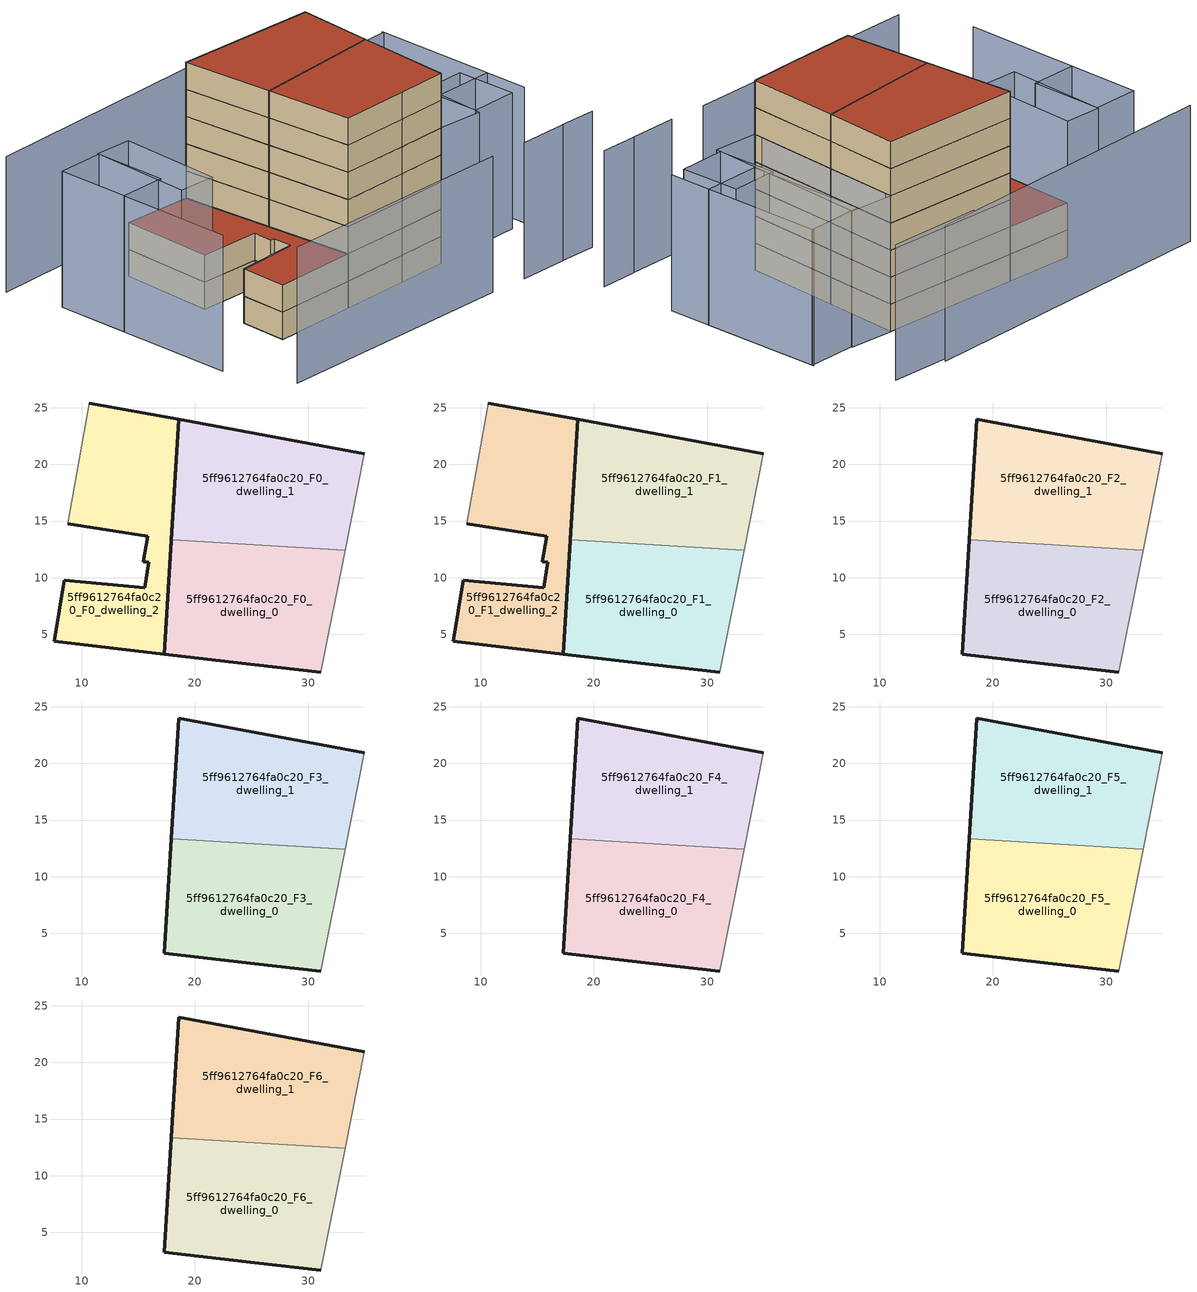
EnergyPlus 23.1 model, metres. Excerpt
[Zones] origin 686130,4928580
5ff9612764fa0c20_F0_dwelling_0
 floor ground (EU_floor_Construction): 31.12,1.66 33.27,12.42 17.91,13.37 17.29,3.24 25.3,2.29 z0
 wall outside (EU_wall_Construction): 31.12,1.66 25.3,2.29 17.29,3.24 17.91,13.37 z0:3
 wall adiabatic (EU_wall_Construction): 33.27,12.42 31.12,1.66 z0:3
 wall to 5ff9612764fa0c20_F0_dwelling_1 (EU_wall_Construction): 17.91,13.36 33.27,12.42 z0:3
5ff9612764fa0c20_F0_dwelling_1
 floor ground (EU_floor_Construction): 33.27,12.42 34.98,20.96 18.56,23.98 17.91,13.37 z0
 wall outside (EU_wall_Construction): 17.91,13.37 18.56,23.98 34.98,20.96 z0:3
 wall adiabatic (EU_wall_Construction): 34.98,20.96 33.27,12.42 z0:3
5ff9612764fa0c20_F0_dwelling_2
 floor ground (EU_floor_Construction): 17.29,3.24 18.56,23.98 10.68,25.43 8.78,14.78 15.86,13.68 15.46,11.42 15.95,11.34 15.59,9.12 8.45,9.76 7.57,4.4 z0
 wall outside (EU_wall_Construction): 10.68,25.43 18.56,23.98 17.29,3.24 7.57,4.4 8.45,9.76 15.59,9.12 15.95,11.34 15.46,11.42 15.86,13.68 8.78,14.78 z0:3
 wall adiabatic (EU_wall_Construction): 8.78,14.78 10.68,25.43 z0:3
5ff9612764fa0c20_F1_dwelling_0
 floor to 5ff9612764fa0c20_F0_dwelling_0 (EU_floor_Construction): 31.12,1.66 33.27,12.42 17.91,13.37 17.28,3.24 25.3,2.29 z3
 wall outside (EU_wall_Construction): 31.12,1.66 25.3,2.29 17.29,3.24 17.91,13.37 z3:6
 wall adiabatic (EU_wall_Construction): 33.27,12.42 31.12,1.66 z3:6
 wall to 5ff9612764fa0c20_F1_dwelling_1 (EU_wall_Construction): 17.91,13.36 33.27,12.42 z3:6
5ff9612764fa0c20_F1_dwelling_1
 floor to 5ff9612764fa0c20_F0_dwelling_1 (EU_floor_Construction): 33.27,12.42 34.98,20.96 18.56,23.98 17.91,13.37 z3
 wall outside (EU_wall_Construction): 17.91,13.37 18.56,23.98 34.98,20.96 z3:6
 wall adiabatic (EU_wall_Construction): 34.98,20.96 33.27,12.42 z3:6
5ff9612764fa0c20_F1_dwelling_2
 floor to 5ff9612764fa0c20_F0_dwelling_2 (EU_floor_Construction): 17.28,3.24 18.56,23.98 10.68,25.43 8.78,14.78 15.86,13.68 15.46,11.42 15.95,11.34 15.59,9.12 8.45,9.76 7.57,4.4 z3
 wall outside (EU_wall_Construction): 10.68,25.43 18.56,23.98 17.29,3.24 7.57,4.4 8.45,9.76 15.59,9.12 15.95,11.34 15.46,11.42 15.86,13.68 8.78,14.78 z3:6
 wall adiabatic (EU_wall_Construction): 8.78,14.78 10.68,25.43 z3:6
 roof outside (EU_roof_Construction): 18.56,23.98 17.29,3.24 7.57,4.4 8.45,9.76 15.59,9.12 15.95,11.34 15.46,11.42 15.86,13.68 8.78,14.78 10.68,25.43 z6
5ff9612764fa0c20_F2_dwelling_0
 floor to 5ff9612764fa0c20_F1_dwelling_0 (EU_floor_Construction): 31.12,1.66 33.27,12.42 17.91,13.37 17.28,3.24 25.3,2.29 z6
 wall outside (EU_wall_Construction): 31.12,1.66 25.3,2.29 17.29,3.24 17.91,13.37 z6:9
 wall adiabatic (EU_wall_Construction): 33.27,12.42 31.12,1.66 z6:9
 wall to 5ff9612764fa0c20_F2_dwelling_1 (EU_wall_Construction): 17.91,13.36 33.27,12.42 z6:9
5ff9612764fa0c20_F2_dwelling_1
 floor to 5ff9612764fa0c20_F1_dwelling_1 (EU_floor_Construction): 33.27,12.42 34.98,20.96 18.56,23.98 17.91,13.37 z6
 wall outside (EU_wall_Construction): 17.91,13.37 18.56,23.98 34.98,20.96 z6:9
 wall adiabatic (EU_wall_Construction): 34.98,20.96 33.27,12.42 z6:9
5ff9612764fa0c20_F3_dwelling_0
 floor to 5ff9612764fa0c20_F2_dwelling_0 (EU_floor_Construction): 31.12,1.66 33.27,12.42 17.91,13.37 17.28,3.24 25.3,2.29 z9
 wall outside (EU_wall_Construction): 31.12,1.66 25.3,2.29 17.29,3.24 17.91,13.37 z9:12
 wall adiabatic (EU_wall_Construction): 33.27,12.42 31.12,1.66 z9:12
 wall to 5ff9612764fa0c20_F3_dwelling_1 (EU_wall_Construction): 17.91,13.36 33.27,12.42 z9:12
5ff9612764fa0c20_F3_dwelling_1
 floor to 5ff9612764fa0c20_F2_dwelling_1 (EU_floor_Construction): 33.27,12.42 34.98,20.96 18.56,23.98 17.91,13.37 z9
 wall outside (EU_wall_Construction): 17.91,13.37 18.56,23.98 34.98,20.96 z9:12
 wall adiabatic (EU_wall_Construction): 34.98,20.96 33.27,12.42 z9:12
5ff9612764fa0c20_F4_dwelling_0
 floor to 5ff9612764fa0c20_F3_dwelling_0 (EU_floor_Construction): 31.12,1.66 33.27,12.42 17.91,13.37 17.28,3.24 25.3,2.29 z12
 wall outside (EU_wall_Construction): 31.12,1.66 25.3,2.29 17.29,3.24 17.91,13.37 z12:15
 wall adiabatic (EU_wall_Construction): 33.27,12.42 31.12,1.66 z12:15
 wall to 5ff9612764fa0c20_F4_dwelling_1 (EU_wall_Construction): 17.91,13.36 33.27,12.42 z12:15
5ff9612764fa0c20_F4_dwelling_1
 floor to 5ff9612764fa0c20_F3_dwelling_1 (EU_floor_Construction): 33.27,12.42 34.98,20.96 18.56,23.98 17.91,13.37 z12
 wall outside (EU_wall_Construction): 17.91,13.37 18.56,23.98 34.98,20.96 z12:15
 wall adiabatic (EU_wall_Construction): 34.98,20.96 33.27,12.42 z12:15
5ff9612764fa0c20_F5_dwelling_0
 floor to 5ff9612764fa0c20_F4_dwelling_0 (EU_floor_Construction): 31.12,1.66 33.27,12.42 17.91,13.37 17.28,3.24 25.3,2.29 z15
 wall outside (EU_wall_Construction): 31.12,1.66 25.3,2.29 17.29,3.24 17.91,13.37 z15:18
 wall adiabatic (EU_wall_Construction): 33.27,12.42 31.12,1.66 z15:18
 wall to 5ff9612764fa0c20_F5_dwelling_1 (EU_wall_Construction): 17.91,13.36 33.27,12.42 z15:18
5ff9612764fa0c20_F5_dwelling_1
 floor to 5ff9612764fa0c20_F4_dwelling_1 (EU_floor_Construction): 33.27,12.42 34.98,20.96 18.56,23.98 17.91,13.37 z15
 wall outside (EU_wall_Construction): 17.91,13.37 18.56,23.98 34.98,20.96 z15:18
 wall adiabatic (EU_wall_Construction): 34.98,20.96 33.27,12.42 z15:18
5ff9612764fa0c20_F6_dwelling_0
 floor to 5ff9612764fa0c20_F5_dwelling_0 (EU_floor_Construction): 31.12,1.66 33.27,12.42 17.91,13.37 17.28,3.24 25.3,2.29 z18
 wall outside (EU_wall_Construction): 31.12,1.66 25.3,2.29 17.29,3.24 17.91,13.37 z18:21
 wall adiabatic (EU_wall_Construction): 33.27,12.42 31.12,1.66 z18:21
 wall to 5ff9612764fa0c20_F6_dwelling_1 (EU_wall_Construction): 17.91,13.36 33.27,12.42 z18:21
 roof outside (EU_roof_Construction): 33.27,12.42 31.12,1.66 25.3,2.29 17.29,3.24 17.91,13.37 z21
5ff9612764fa0c20_F6_dwelling_1
 floor to 5ff9612764fa0c20_F5_dwelling_1 (EU_floor_Construction): 33.27,12.42 34.98,20.96 18.56,23.98 17.91,13.37 z18
 wall outside (EU_wall_Construction): 17.91,13.37 18.56,23.98 34.98,20.96 z18:21
 wall adiabatic (EU_wall_Construction): 34.98,20.96 33.27,12.42 z18:21
 roof outside (EU_roof_Construction): 34.98,20.96 33.27,12.42 17.91,13.37 18.56,23.98 z21
shading: 38.59,-7.86 42.89,-8.45 / 0.13,-2.59 28.67,-6.39 / 32.98,-7.14 38.65,-7.89 / 43.58,0.33 45.88,19.28 / 43.95,27.87 32.96,29.65 / 37.47,29.39 0.63,33.28 / 1.05,26.71 -1.84,5.06 / 42.63,7.5 41.8,0.52 / 41.8,0.52 36.39,1.16 / 36.39,1.16 37.22,8.14 / 37.22,8.14 42.63,7.5 / 31.12,1.66 34.98,20.96 / 34.98,20.96 40.14,19.92 / 40.14,19.92 36.28,0.63 / 36.28,0.63 31.12,1.66 / 45.86,19.08 44.18,5.26 / 44.18,5.26 37.47,6.07 / 37.47,6.07 39.15,19.89 / 39.15,19.89 45.86,19.08 / 10.68,25.43 8.6,13.72 / 8.6,13.72 4.34,14.47 / 4.34,14.47 6.42,26.18 / 6.42,26.18 10.68,25.43 / -0.06,18.39 1.05,26.71 / 1.05,26.71 6.39,26 / 6.39,26 5.28,17.67 / 5.28,17.67 -0.06,18.39 z0:15
[Building]
EU S2 Campaign: North Axis=0; Terrain=City; Solar Distribution=FullExterior
[Site:Location]
Bologna: Latitude=44.5; Longitude=11.25; Time Zone=1; Elevation=37
[SizingPeriod:WeatherFileDays]
AnnualSizingPeriod: Begin Month=1; Begin Day of Month=1; End Month=12; End Day of Month=31; Day of Week for Start Day=Monday; Use Weather File Daylight Saving Period=No; Use Weather File Rain and Snow Indicators=No
[MATERIAL]
EU_InternalMass_Material: Roughness=MediumRough; Thickness=0.1; Conductivity=1; Density=1800; Specific Heat=900; Thermal Absorptance=0.9; Solar Absorptance=0.7; Visible Absorptance=0.7
[MATERIAL:NOMASS] Roughness=MediumRough; Thermal Absorptance=0.9; Solar Absorptance=0.7; Visible Absorptance=0.7
Name | Thermal Resistance
EU_wall_NoMass | 0.905828
EU_roof_NoMass | 0.37593
EU_floor_NoMass | 0.67114
[CONSTRUCTION]
EU_wall_Construction: EU_wall_NoMass
EU_roof_Construction: EU_roof_NoMass
EU_floor_Construction: EU_floor_NoMass
EU_InternalMass_Construction: EU_InternalMass_Material
[ZONE] Type=1; Multiplier=1; Ceiling Height=autocalculate; Floor Area=autocalculate; Part of Total Floor Area=Yes
Name | Volume
5ff9612764fa0c20_F0_dwelling_0; 5ff9612764fa0c20_F1_dwelling_0; 5ff9612764fa0c20_F2_dwelling_0; 5ff9612764fa0c20_F3_dwelling_0; 5ff9612764fa0c20_F4_dwelling_0; 5ff9612764fa0c20_F5_dwelling_0; 5ff9612764fa0c20_F6_dwelling_0 | 463.348
5ff9612764fa0c20_F0_dwelling_1; 5ff9612764fa0c20_F1_dwelling_1; 5ff9612764fa0c20_F2_dwelling_1; 5ff9612764fa0c20_F3_dwelling_1; 5ff9612764fa0c20_F4_dwelling_1; 5ff9612764fa0c20_F5_dwelling_1; 5ff9612764fa0c20_F6_dwelling_1 | 463.378
5ff9612764fa0c20_F0_dwelling_2; 5ff9612764fa0c20_F1_dwelling_2 | 463.326
[INTERNALMASS] Construction=EU_InternalMass_Construction
Name | Zone or ZoneList | Surface Area
5ff9612764fa0c20_F0_dwelling_0_EU_InternalMass | 5ff9612764fa0c20_F0_dwelling_0 | 154.451
5ff9612764fa0c20_F0_dwelling_1_EU_InternalMass | 5ff9612764fa0c20_F0_dwelling_1 | 154.454
5ff9612764fa0c20_F0_dwelling_2_EU_InternalMass | 5ff9612764fa0c20_F0_dwelling_2 | 154.442
5ff9612764fa0c20_F1_dwelling_0_EU_InternalMass | 5ff9612764fa0c20_F1_dwelling_0 | 154.451
5ff9612764fa0c20_F1_dwelling_1_EU_InternalMass | 5ff9612764fa0c20_F1_dwelling_1 | 154.454
5ff9612764fa0c20_F1_dwelling_2_EU_InternalMass | 5ff9612764fa0c20_F1_dwelling_2 | 154.442
5ff9612764fa0c20_F2_dwelling_0_EU_InternalMass | 5ff9612764fa0c20_F2_dwelling_0 | 231.674
5ff9612764fa0c20_F2_dwelling_1_EU_InternalMass | 5ff9612764fa0c20_F2_dwelling_1 | 231.677
5ff9612764fa0c20_F3_dwelling_0_EU_InternalMass | 5ff9612764fa0c20_F3_dwelling_0 | 231.674
5ff9612764fa0c20_F3_dwelling_1_EU_InternalMass | 5ff9612764fa0c20_F3_dwelling_1 | 231.677
5ff9612764fa0c20_F4_dwelling_0_EU_InternalMass | 5ff9612764fa0c20_F4_dwelling_0 | 231.674
5ff9612764fa0c20_F4_dwelling_1_EU_InternalMass | 5ff9612764fa0c20_F4_dwelling_1 | 231.677
5ff9612764fa0c20_F5_dwelling_0_EU_InternalMass | 5ff9612764fa0c20_F5_dwelling_0 | 231.674
5ff9612764fa0c20_F5_dwelling_1_EU_InternalMass | 5ff9612764fa0c20_F5_dwelling_1 | 231.677
5ff9612764fa0c20_F6_dwelling_0_EU_InternalMass | 5ff9612764fa0c20_F6_dwelling_0 | 231.674
5ff9612764fa0c20_F6_dwelling_1_EU_InternalMass | 5ff9612764fa0c20_F6_dwelling_1 | 231.677
[OTHEREQUIPMENT] Fuel Type=Electricity; Design Level Calculation Method=Watts/Area; Power per Zone Floor Area=1; Fraction Latent=0; Fraction Radiant=0; Fraction Lost=0; Carbon Dioxide Generation Rate=0; EndUse Subcategory=EU_Step8_InternalGains
Name | Zone or ZoneList or Space or SpaceList | Schedule
EU_Step8_InternalGain_5ff9612764fa0c20_F0_dwelling_0_f000 | 5ff9612764fa0c20_F0_dwelling_0 | EU_Step8_GainSchedule_5ff9612764fa0c20_F0_dwelling_0_f000
EU_Step8_InternalGain_5ff9612764fa0c20_F0_dwelling_1_f000 | 5ff9612764fa0c20_F0_dwelling_1 | EU_Step8_GainSchedule_5ff9612764fa0c20_F0_dwelling_1_f000
EU_Step8_InternalGain_5ff9612764fa0c20_F0_dwelling_2_f000 | 5ff9612764fa0c20_F0_dwelling_2 | EU_Step8_GainSchedule_5ff9612764fa0c20_F0_dwelling_2_f000
EU_Step8_InternalGain_5ff9612764fa0c20_F1_dwelling_0_f000 | 5ff9612764fa0c20_F1_dwelling_0 | EU_Step8_GainSchedule_5ff9612764fa0c20_F1_dwelling_0_f000
EU_Step8_InternalGain_5ff9612764fa0c20_F1_dwelling_1_f000 | 5ff9612764fa0c20_F1_dwelling_1 | EU_Step8_GainSchedule_5ff9612764fa0c20_F1_dwelling_1_f000
EU_Step8_InternalGain_5ff9612764fa0c20_F1_dwelling_2_f000 | 5ff9612764fa0c20_F1_dwelling_2 | EU_Step8_GainSchedule_5ff9612764fa0c20_F1_dwelling_2_f000
EU_Step8_InternalGain_5ff9612764fa0c20_F2_dwelling_0_f000 | 5ff9612764fa0c20_F2_dwelling_0 | EU_Step8_GainSchedule_5ff9612764fa0c20_F2_dwelling_0_f000
EU_Step8_InternalGain_5ff9612764fa0c20_F2_dwelling_1_f000 | 5ff9612764fa0c20_F2_dwelling_1 | EU_Step8_GainSchedule_5ff9612764fa0c20_F2_dwelling_1_f000
EU_Step8_InternalGain_5ff9612764fa0c20_F3_dwelling_0_f000 | 5ff9612764fa0c20_F3_dwelling_0 | EU_Step8_GainSchedule_5ff9612764fa0c20_F3_dwelling_0_f000
EU_Step8_InternalGain_5ff9612764fa0c20_F3_dwelling_1_f000 | 5ff9612764fa0c20_F3_dwelling_1 | EU_Step8_GainSchedule_5ff9612764fa0c20_F3_dwelling_1_f000
EU_Step8_InternalGain_5ff9612764fa0c20_F4_dwelling_0_f000 | 5ff9612764fa0c20_F4_dwelling_0 | EU_Step8_GainSchedule_5ff9612764fa0c20_F4_dwelling_0_f000
EU_Step8_InternalGain_5ff9612764fa0c20_F4_dwelling_1_f000 | 5ff9612764fa0c20_F4_dwelling_1 | EU_Step8_GainSchedule_5ff9612764fa0c20_F4_dwelling_1_f000
EU_Step8_InternalGain_5ff9612764fa0c20_F5_dwelling_0_f000 | 5ff9612764fa0c20_F5_dwelling_0 | EU_Step8_GainSchedule_5ff9612764fa0c20_F5_dwelling_0_f000
EU_Step8_InternalGain_5ff9612764fa0c20_F5_dwelling_1_f000 | 5ff9612764fa0c20_F5_dwelling_1 | EU_Step8_GainSchedule_5ff9612764fa0c20_F5_dwelling_1_f000
EU_Step8_InternalGain_5ff9612764fa0c20_F6_dwelling_0_f000 | 5ff9612764fa0c20_F6_dwelling_0 | EU_Step8_GainSchedule_5ff9612764fa0c20_F6_dwelling_0_f000
EU_Step8_InternalGain_5ff9612764fa0c20_F6_dwelling_1_f000 | 5ff9612764fa0c20_F6_dwelling_1 | EU_Step8_GainSchedule_5ff9612764fa0c20_F6_dwelling_1_f000
[ZONEVENTILATION:DESIGNFLOWRATE] Schedule=EU_AlwaysOn; Design Flow Rate Calculation Method=AirChanges/Hour; Air Changes per Hour=0.73129; Ventilation Type=Natural; Fan Pressure Rise=0; Fan Total Efficiency=1; Constant Term Coefficient=1; Temperature Term Coefficient=0; Velocity Term Coefficient=0; Velocity Squared Term Coefficient=0; Minimum Indoor Temperature=-100; Maximum Indoor Temperature=100; Delta Temperature=-100; Minimum Outdoor Temperature=-100; Maximum Outdoor Temperature=100; Maximum Wind Speed=40
Name | Zone or ZoneList or Space or SpaceList
EU_ConstantAir_5ff9612764fa0c20_F0_dwelling_0 | 5ff9612764fa0c20_F0_dwelling_0
EU_ConstantAir_5ff9612764fa0c20_F0_dwelling_1 | 5ff9612764fa0c20_F0_dwelling_1
EU_ConstantAir_5ff9612764fa0c20_F0_dwelling_2 | 5ff9612764fa0c20_F0_dwelling_2
EU_ConstantAir_5ff9612764fa0c20_F1_dwelling_0 | 5ff9612764fa0c20_F1_dwelling_0
EU_ConstantAir_5ff9612764fa0c20_F1_dwelling_1 | 5ff9612764fa0c20_F1_dwelling_1
EU_ConstantAir_5ff9612764fa0c20_F1_dwelling_2 | 5ff9612764fa0c20_F1_dwelling_2
EU_ConstantAir_5ff9612764fa0c20_F2_dwelling_0 | 5ff9612764fa0c20_F2_dwelling_0
EU_ConstantAir_5ff9612764fa0c20_F2_dwelling_1 | 5ff9612764fa0c20_F2_dwelling_1
EU_ConstantAir_5ff9612764fa0c20_F3_dwelling_0 | 5ff9612764fa0c20_F3_dwelling_0
EU_ConstantAir_5ff9612764fa0c20_F3_dwelling_1 | 5ff9612764fa0c20_F3_dwelling_1
EU_ConstantAir_5ff9612764fa0c20_F4_dwelling_0 | 5ff9612764fa0c20_F4_dwelling_0
EU_ConstantAir_5ff9612764fa0c20_F4_dwelling_1 | 5ff9612764fa0c20_F4_dwelling_1
EU_ConstantAir_5ff9612764fa0c20_F5_dwelling_0 | 5ff9612764fa0c20_F5_dwelling_0
EU_ConstantAir_5ff9612764fa0c20_F5_dwelling_1 | 5ff9612764fa0c20_F5_dwelling_1
EU_ConstantAir_5ff9612764fa0c20_F6_dwelling_0 | 5ff9612764fa0c20_F6_dwelling_0
EU_ConstantAir_5ff9612764fa0c20_F6_dwelling_1 | 5ff9612764fa0c20_F6_dwelling_1
[HVACTEMPLATE:THERMOSTAT] Constant Heating Setpoint=20; Constant Cooling Setpoint=50
EU_HeatOnly_5ff9612764fa0c20_F0_dwelling_0; EU_HeatOnly_5ff9612764fa0c20_F0_dwelling_1; EU_HeatOnly_5ff9612764fa0c20_F0_dwelling_2; EU_HeatOnly_5ff9612764fa0c20_F1_dwelling_0; EU_HeatOnly_5ff9612764fa0c20_F1_dwelling_1; EU_HeatOnly_5ff9612764fa0c20_F1_dwelling_2; EU_HeatOnly_5ff9612764fa0c20_F2_dwelling_0; EU_HeatOnly_5ff9612764fa0c20_F2_dwelling_1; EU_HeatOnly_5ff9612764fa0c20_F3_dwelling_0; EU_HeatOnly_5ff9612764fa0c20_F3_dwelling_1; EU_HeatOnly_5ff9612764fa0c20_F4_dwelling_0; EU_HeatOnly_5ff9612764fa0c20_F4_dwelling_1; EU_HeatOnly_5ff9612764fa0c20_F5_dwelling_0; EU_HeatOnly_5ff9612764fa0c20_F5_dwelling_1; EU_HeatOnly_5ff9612764fa0c20_F6_dwelling_0; EU_HeatOnly_5ff9612764fa0c20_F6_dwelling_1
[HVACTEMPLATE:ZONE:IDEALLOADSAIRSYSTEM] System Availability Schedule=EU_AlwaysOn; Maximum Heating Supply Air Temperature=50; Minimum Cooling Supply Air Temperature=13; Maximum Heating Supply Air Humidity Ratio=0.0156; Minimum Cooling Supply Air Humidity Ratio=0.0077; Heating Limit=NoLimit; Cooling Limit=NoLimit; Heating Availability Schedule=EU_AlwaysOn; Cooling Availability Schedule=EU_CoolingOff; Dehumidification Control Type=ConstantSensibleHeatRatio; Cooling Sensible Heat Ratio=0.7; Dehumidification Setpoint=60; Humidification Control Type=None; Humidification Setpoint=30; Outdoor Air Method=None; Outdoor Air Flow Rate per Person=0.00944; Outdoor Air Flow Rate per Zone Floor Area=0; Outdoor Air Flow Rate per Zone=0; Demand Controlled Ventilation Type=None; Outdoor Air Economizer Type=NoEconomizer; Heat Recovery Type=None; Sensible Heat Recovery Effectiveness=0.7; Latent Heat Recovery Effectiveness=0.65
Name | Template Thermostat
5ff9612764fa0c20_F0_dwelling_0 | EU_HeatOnly_5ff9612764fa0c20_F0_dwelling_0
5ff9612764fa0c20_F0_dwelling_1 | EU_HeatOnly_5ff9612764fa0c20_F0_dwelling_1
5ff9612764fa0c20_F0_dwelling_2 | EU_HeatOnly_5ff9612764fa0c20_F0_dwelling_2
5ff9612764fa0c20_F1_dwelling_0 | EU_HeatOnly_5ff9612764fa0c20_F1_dwelling_0
5ff9612764fa0c20_F1_dwelling_1 | EU_HeatOnly_5ff9612764fa0c20_F1_dwelling_1
5ff9612764fa0c20_F1_dwelling_2 | EU_HeatOnly_5ff9612764fa0c20_F1_dwelling_2
5ff9612764fa0c20_F2_dwelling_0 | EU_HeatOnly_5ff9612764fa0c20_F2_dwelling_0
5ff9612764fa0c20_F2_dwelling_1 | EU_HeatOnly_5ff9612764fa0c20_F2_dwelling_1
5ff9612764fa0c20_F3_dwelling_0 | EU_HeatOnly_5ff9612764fa0c20_F3_dwelling_0
5ff9612764fa0c20_F3_dwelling_1 | EU_HeatOnly_5ff9612764fa0c20_F3_dwelling_1
5ff9612764fa0c20_F4_dwelling_0 | EU_HeatOnly_5ff9612764fa0c20_F4_dwelling_0
5ff9612764fa0c20_F4_dwelling_1 | EU_HeatOnly_5ff9612764fa0c20_F4_dwelling_1
5ff9612764fa0c20_F5_dwelling_0 | EU_HeatOnly_5ff9612764fa0c20_F5_dwelling_0
5ff9612764fa0c20_F5_dwelling_1 | EU_HeatOnly_5ff9612764fa0c20_F5_dwelling_1
5ff9612764fa0c20_F6_dwelling_0 | EU_HeatOnly_5ff9612764fa0c20_F6_dwelling_0
5ff9612764fa0c20_F6_dwelling_1 | EU_HeatOnly_5ff9612764fa0c20_F6_dwelling_1
[SIZING:ZONE] Zone Cooling Design Supply Air Temperature Input Method=SupplyAirTemperature; Zone Cooling Design Supply Air Temperature=13; Zone Heating Design Supply Air Temperature Input Method=SupplyAirTemperature; Zone Heating Design Supply Air Temperature=50; Zone Cooling Design Supply Air Humidity Ratio=0.008; Zone Heating Design Supply Air Humidity Ratio=0.008; Cooling Design Air Flow Method=DesignDay; Cooling Design Air Flow Rate=0; Cooling Minimum Air Flow per Zone Floor Area=0.000762; Cooling Minimum Air Flow=0; Cooling Minimum Air Flow Fraction=0.2; Heating Design Air Flow Method=DesignDay; Heating Design Air Flow Rate=0; Heating Maximum Air Flow per Zone Floor Area=0.002032; Heating Maximum Air Flow=0.141576; Heating Maximum Air Flow Fraction=0.3; Account for Dedicated Outdoor Air System=No; Dedicated Outdoor Air System Control Strategy=NeutralSupplyAir; Dedicated Outdoor Air Low Setpoint Temperature for Design=autosize; Dedicated Outdoor Air High Setpoint Temperature for Design=autosize; Zone Load Sizing Method=Sensible Load Only No Latent Load; Zone Latent Cooling Design Supply Air Humidity Ratio Input Method=HumidityRatioDifference; Zone Cooling Design Supply Air Humidity Ratio Difference=0.005; Zone Latent Heating Design Supply Air Humidity Ratio Input Method=HumidityRatioDifference; Zone Humidification Design Supply Air Humidity Ratio Difference=0.005
5ff9612764fa0c20_F0_dwelling_0; 5ff9612764fa0c20_F0_dwelling_1; 5ff9612764fa0c20_F0_dwelling_2; 5ff9612764fa0c20_F1_dwelling_0; 5ff9612764fa0c20_F1_dwelling_1; 5ff9612764fa0c20_F1_dwelling_2; 5ff9612764fa0c20_F2_dwelling_0; 5ff9612764fa0c20_F2_dwelling_1; 5ff9612764fa0c20_F3_dwelling_0; 5ff9612764fa0c20_F3_dwelling_1; 5ff9612764fa0c20_F4_dwelling_0; 5ff9612764fa0c20_F4_dwelling_1; 5ff9612764fa0c20_F5_dwelling_0; 5ff9612764fa0c20_F5_dwelling_1; 5ff9612764fa0c20_F6_dwelling_0; 5ff9612764fa0c20_F6_dwelling_1
[SCHEDULE:CONSTANT]
Name | Hourly Value
EU_AlwaysOn | 1
EU_CoolingOff | 0
[SCHEDULE:FILE] Column Number=1; Rows to Skip at Top=0; Number of Hours of Data=8760; Column Separator=Comma; Interpolate to Timestep=No; Minutes per Item=60; Adjust Schedule for Daylight Savings=Yes
Name | File
EU_Step8_GainSchedule_5ff9612764fa0c20_F0_dwelling_0_f000 | ../../schedules/5ff9612764fa0c20/5ff9612764fa0c20_F0_dwelling_0_f000_gain.csv
EU_Step8_GainSchedule_5ff9612764fa0c20_F0_dwelling_1_f000 | ../../schedules/5ff9612764fa0c20/5ff9612764fa0c20_F0_dwelling_1_f000_gain.csv
EU_Step8_GainSchedule_5ff9612764fa0c20_F0_dwelling_2_f000 | ../../schedules/5ff9612764fa0c20/5ff9612764fa0c20_F0_dwelling_2_f000_gain.csv
EU_Step8_GainSchedule_5ff9612764fa0c20_F1_dwelling_0_f000 | ../../schedules/5ff9612764fa0c20/5ff9612764fa0c20_F1_dwelling_0_f000_gain.csv
EU_Step8_GainSchedule_5ff9612764fa0c20_F1_dwelling_1_f000 | ../../schedules/5ff9612764fa0c20/5ff9612764fa0c20_F1_dwelling_1_f000_gain.csv
EU_Step8_GainSchedule_5ff9612764fa0c20_F1_dwelling_2_f000 | ../../schedules/5ff9612764fa0c20/5ff9612764fa0c20_F1_dwelling_2_f000_gain.csv
EU_Step8_GainSchedule_5ff9612764fa0c20_F2_dwelling_0_f000 | ../../schedules/5ff9612764fa0c20/5ff9612764fa0c20_F2_dwelling_0_f000_gain.csv
EU_Step8_GainSchedule_5ff9612764fa0c20_F2_dwelling_1_f000 | ../../schedules/5ff9612764fa0c20/5ff9612764fa0c20_F2_dwelling_1_f000_gain.csv
EU_Step8_GainSchedule_5ff9612764fa0c20_F3_dwelling_0_f000 | ../../schedules/5ff9612764fa0c20/5ff9612764fa0c20_F3_dwelling_0_f000_gain.csv
EU_Step8_GainSchedule_5ff9612764fa0c20_F3_dwelling_1_f000 | ../../schedules/5ff9612764fa0c20/5ff9612764fa0c20_F3_dwelling_1_f000_gain.csv
EU_Step8_GainSchedule_5ff9612764fa0c20_F4_dwelling_0_f000 | ../../schedules/5ff9612764fa0c20/5ff9612764fa0c20_F4_dwelling_0_f000_gain.csv
EU_Step8_GainSchedule_5ff9612764fa0c20_F4_dwelling_1_f000 | ../../schedules/5ff9612764fa0c20/5ff9612764fa0c20_F4_dwelling_1_f000_gain.csv
EU_Step8_GainSchedule_5ff9612764fa0c20_F5_dwelling_0_f000 | ../../schedules/5ff9612764fa0c20/5ff9612764fa0c20_F5_dwelling_0_f000_gain.csv
EU_Step8_GainSchedule_5ff9612764fa0c20_F5_dwelling_1_f000 | ../../schedules/5ff9612764fa0c20/5ff9612764fa0c20_F5_dwelling_1_f000_gain.csv
EU_Step8_GainSchedule_5ff9612764fa0c20_F6_dwelling_0_f000 | ../../schedules/5ff9612764fa0c20/5ff9612764fa0c20_F6_dwelling_0_f000_gain.csv
EU_Step8_GainSchedule_5ff9612764fa0c20_F6_dwelling_1_f000 | ../../schedules/5ff9612764fa0c20/5ff9612764fa0c20_F6_dwelling_1_f000_gain.csv
